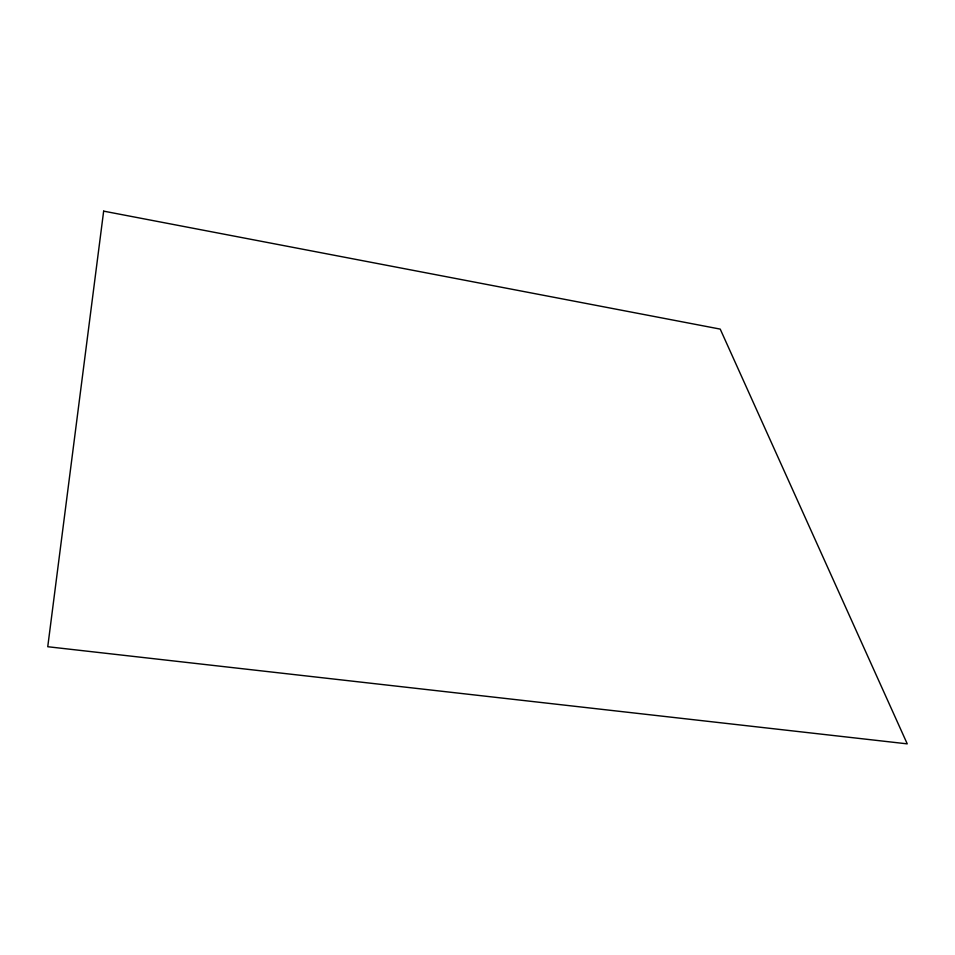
<?xml version="1.0" encoding="UTF-8"?>
<svg xmlns="http://www.w3.org/2000/svg" width="955" height="955" viewBox="0 0 955 955"><rect width="100%" height="100%" fill="white"/><g stroke="black" fill="none" stroke-linecap="round" stroke-linejoin="round"><path stroke-width="1.43" d="M103.653 211.139L47.75 646.726L907.25 743.861L720.225 329.105L103.653 211.139"/></g></svg>
